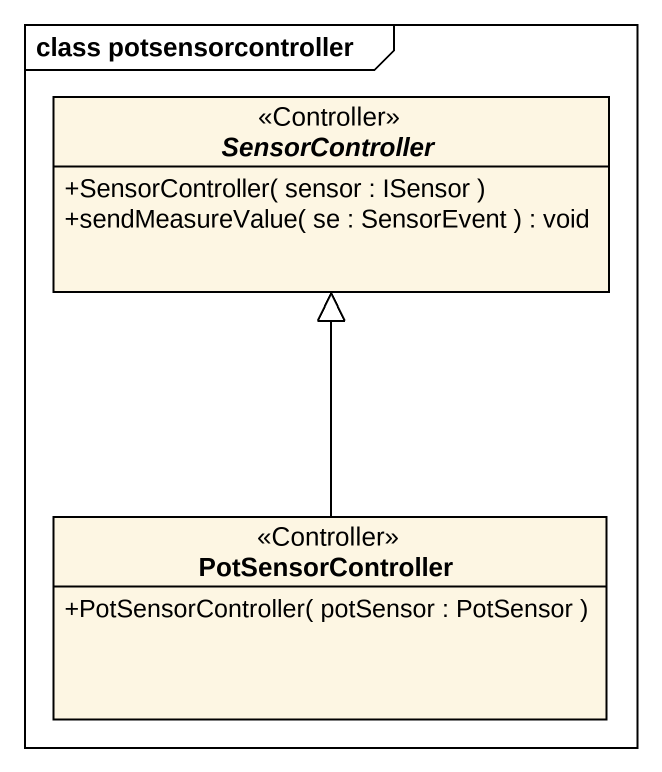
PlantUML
@startuml
mainframe class potsensorcontroller
hide circle
hide empty members
skinparam classAttributeIconSize 0
abstract class SensorController <<Controller>> {
  +SensorController( sensor : ISensor )
  +sendMeasureValue( se : SensorEvent ) : void
}
class PotSensorController <<Controller>> {
  +PotSensorController( potSensor : PotSensor )
}
PotSensorController -up-|> SensorController
@enduml
